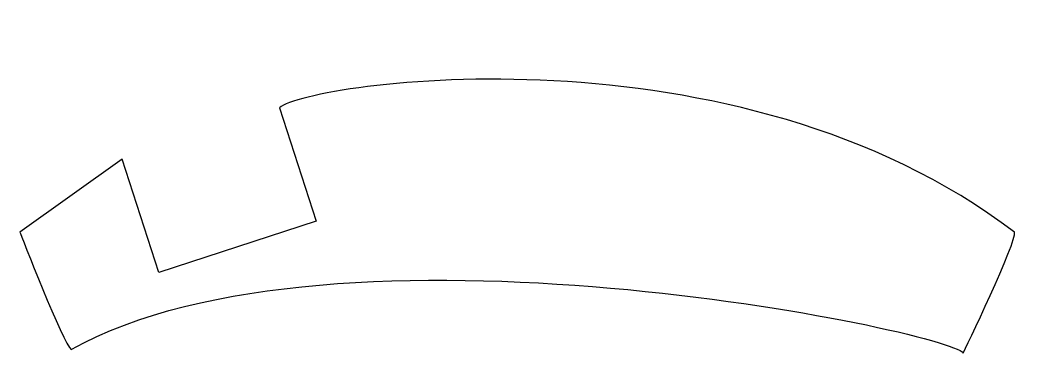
# Model space of a CAD drawing. Header units: centimetres. Extents: x -8.7 to 8.7, y -2.4 to 3.4.
import ezdxf

# ---------------------------------------------------------------- set-up
doc = ezdxf.new("R2010")
doc.units = ezdxf.units.CM
doc.header["$MEASUREMENT"] = 0
doc.layers.add('Camada 1', color=7, linetype='Continuous')

msp = doc.modelspace()

# ---------------------------------------------------------------- linework, layer by layer
at = {"layer": 'Camada 1'}
msp.add_open_spline([(-6.89322, 0.99482), (-6.89322, 0.99482), (-6.2551, -0.98326), (-6.2551, -0.98326), (-6.2551, -0.98326), (-6.2551, -0.98326), (-3.51113, -0.08979), (-3.51113, -0.08979), (-3.51113, -0.08979), (-3.51113, -0.08979), (-4.14925, 1.88829), (-4.14925, 1.88829), (-4.14925, 1.88829), (-3.63879, 2.33499), (3.82725, 3.41959), (8.67685, -0.28145), (8.67685, -0.28145), (8.74054, -0.40885), (7.78335, -2.38719), (7.78335, -2.38719), (7.78335, -2.38719), (7.52827, -2.00415), (-3.19233, 0.22925), (-7.78656, -2.32321), (-7.78656, -2.32321), (-7.91411, -2.25953), (-8.67989, -0.28145), (-8.67989, -0.28145), (-8.67989, -0.28145), (-8.67989, -0.28145), (-6.89322, 0.99482), (-6.89322, 0.99482)], degree=3, knots=[0, 0, 0, 0, 0.11111111, 0.11111111, 0.11111111, 0.11111111, 0.22222222, 0.22222222, 0.22222222, 0.22222222, 0.33333333, 0.33333333, 0.33333333, 0.33333333, 0.44444444, 0.44444444, 0.44444444, 0.44444444, 0.55555556, 0.55555556, 0.55555556, 0.55555556, 0.66666667, 0.66666667, 0.66666667, 0.66666667, 0.77777778, 0.77777778, 0.77777778, 0.77777778, 1, 1, 1, 1], dxfattribs=at)

doc.saveas('drawing.dxf')
